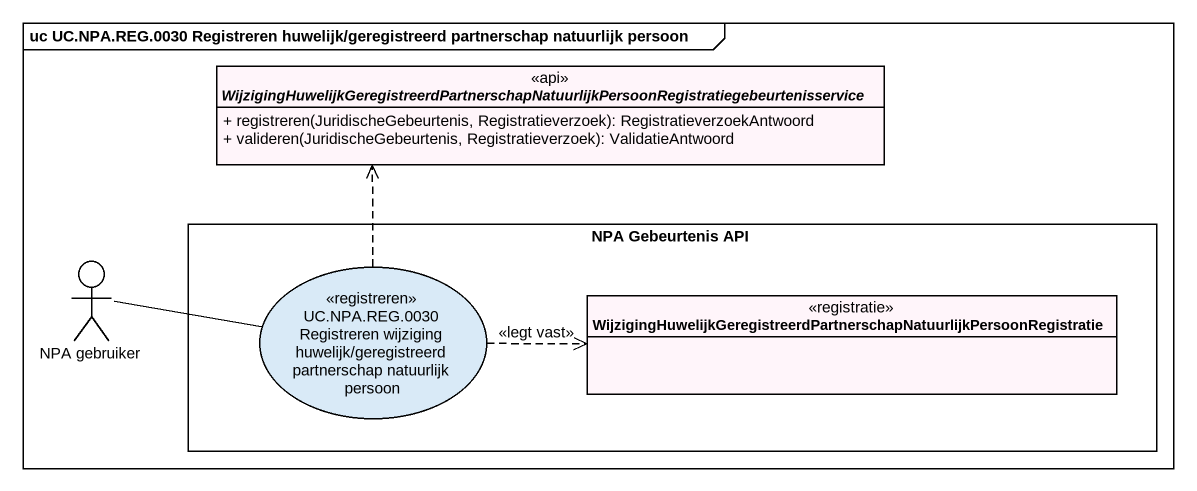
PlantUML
@startuml
mainframe uc UC.NPA.REG.0030 Registreren huwelijk/geregistreerd partnerschap natuurlijk persoon
allowmixing
hide circle
hide empty members
skinparam classAttributeIconSize 0
interface "WijzigingHuwelijkGeregistreerdPartnerschapNatuurlijkPersoonRegistratiegebeurtenisservice" as WijzigingHuwelijkGeregistree <<api>> #FFF5FA {
  + registreren(JuridischeGebeurtenis, Registratieverzoek): RegistratieverzoekAntwoord
  + valideren(JuridischeGebeurtenis, Registratieverzoek): ValidatieAntwoord
}
rectangle "NPA Gebeurtenis API" as NPA_Gebeurtenis_API {
  usecase "UC.NPA.REG.0030 Registreren wijziging huwelijk/geregistreerd partnerschap natuurlijk persoon" as UC_NPA_REG_0030_Registreren <<registreren>>
  class "WijzigingHuwelijkGeregistreerdPartnerschapNatuurlijkPersoonRegistratie" as WijzigingHuwelijkGeregistree_2 <<registratie>> #FFF5FA
}
actor "NPA gebruiker" as NPA_gebruiker
NPA_gebruiker -right- UC_NPA_REG_0030_Registreren
UC_NPA_REG_0030_Registreren .up.> WijzigingHuwelijkGeregistree
UC_NPA_REG_0030_Registreren .right.> WijzigingHuwelijkGeregistree_2 : <<legt vast>>
@enduml
